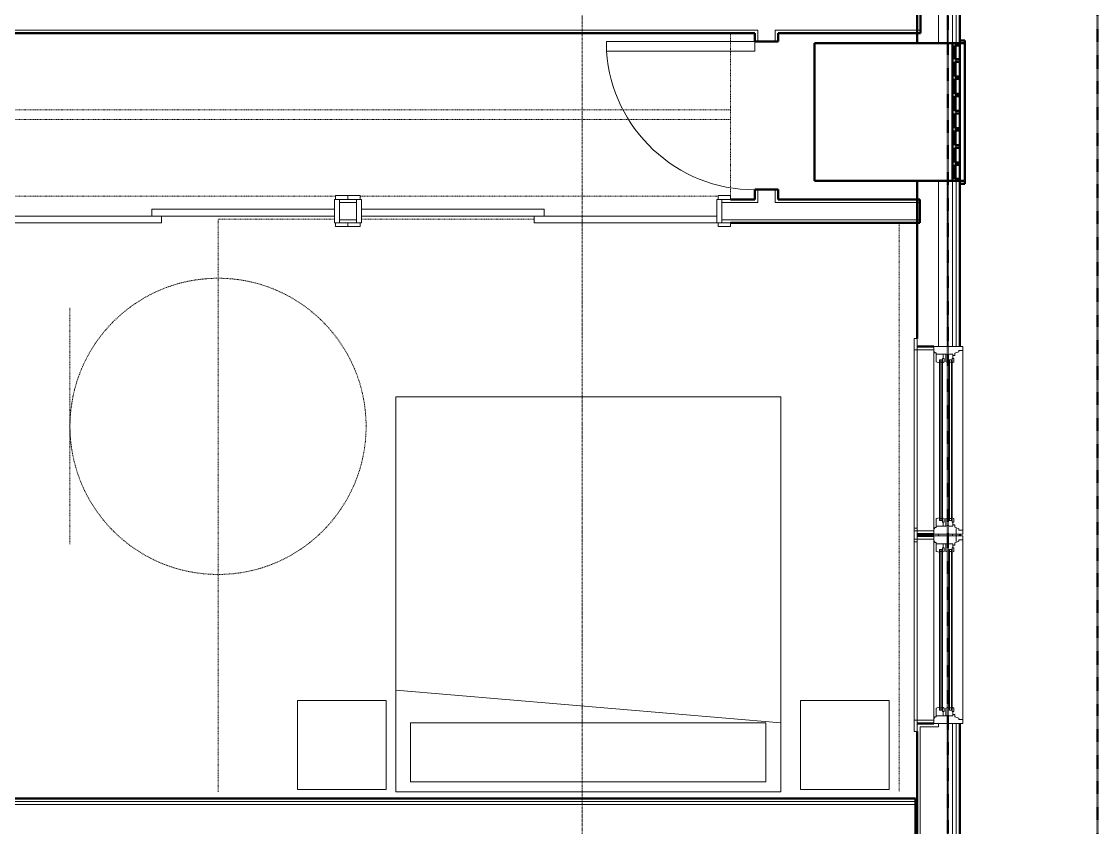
# Model space of a CAD drawing. Header units: inches. Extents: x -4266 to -1814, y 9706 to 12441.
# Drawn here: x -2286.9 to -2068.9, y 11681.3 to 11844.6 of the extents above; entities that cross this region are included whole.
import ezdxf

# ---------------------------------------------------------------- set-up
doc = ezdxf.new("R2010")
doc.units = ezdxf.units.IN
doc.header["$MEASUREMENT"] = 0
for name, pattern in [('Dash', [0.25, 0.125, -0.125]), ('Dash 1_16_', [0.125, 0.0625, -0.0625]), ('Grid Line 1_2_', [0.875, 0.5, -0.125, 0.125, -0.125])]:
    doc.linetypes.add(name, pattern=pattern)
for name, color, linetype, lineweight in [('A-DOOR-1', 7, 'Continuous', 9), ('A-DOOR-2', 50, 'Continuous', 20), ('A-DOOR-FRAM-1', 50, 'Continuous', 20), ('A-GENM-3', 250, 'Continuous', 50), ('A-GENM-HDLN-1', 7, 'Dash', 9), ('A-GLAZ-1', 7, 'Continuous', 9), ('A-GLAZ-2', 50, 'Continuous', 20), ('A-WALL', 113, 'Continuous', 13), ('A-WALL-3', 250, 'Continuous', 50), ('A-WALL-4', 10, 'Continuous', 13), ('C-PROP-LINE-2', 91, 'Dash 1_16_', 50), ('I-FURN-1', 7, 'Continuous', 9), ('I-FURN-HDLN-1', 7, 'Dash', 9), ('I-WALL-3', 2, 'Continuous', 50), ('Q-CASE-HDLN-1', 7, 'Dash', 9), ('S-GRID-1', 1, 'Grid Line 1_2_', 9)]:
    doc.layers.add(name, color=color, linetype=linetype, lineweight=lineweight)

msp = doc.modelspace()

# ---------------------------------------------------------------- linework, layer by layer
at = {"layer": 'A-DOOR-1'}
for p, q in [((-2223.27374, 11809.32986), (-2220.77374, 11809.32986)), ((-2223.27374, 11808.57986), (-2223.27374, 11809.32986)), ((-2218.27374, 11809.32986), (-2220.77374, 11809.32986)), ((-2220.77374, 11809.32986), (-2220.77374, 11808.57986)), ((-2220.77374, 11809.32986), (-2220.77374, 11808.57986)), ((-2218.27374, 11808.57986), (-2218.27374, 11809.32986)), ((-2143.27374, 11809.32986), (-2145.77374, 11809.32986)), ((-2145.77374, 11809.32986), (-2145.77374, 11808.57986)), ((-2143.27374, 11808.57986), (-2143.27374, 11809.32986)), ((-2220.77374, 11808.57986), (-2223.27374, 11808.57986)), ((-2220.77374, 11808.57986), (-2218.27374, 11808.57986)), ((-2145.77374, 11808.57986), (-2143.27374, 11808.57986)), ((-2223.27374, 11803.82986), (-2220.77374, 11803.82986)), ((-2223.27374, 11803.07986), (-2223.27374, 11803.82986)), ((-2220.77374, 11803.07986), (-2223.27374, 11803.07986)), ((-2218.27374, 11803.82986), (-2220.77374, 11803.82986)), ((-2220.77374, 11803.82986), (-2220.77374, 11803.07986)), ((-2220.77374, 11803.82986), (-2220.77374, 11803.07986)), ((-2220.77374, 11803.07986), (-2218.27374, 11803.07986)), ((-2218.27374, 11803.07986), (-2218.27374, 11803.82986)), ((-2143.27374, 11803.82986), (-2145.77374, 11803.82986)), ((-2145.77374, 11803.82986), (-2145.77374, 11803.07986)), ((-2145.77374, 11803.07986), (-2143.27374, 11803.07986)), ((-2143.27374, 11803.07986), (-2143.27374, 11803.82986))]:
    msp.add_line(p, q, dxfattribs=at)
msp.add_arc((-2138.37374, 11840.57986), 30.06659, 183.8140748, 270, dxfattribs=at)
at = {"layer": 'A-DOOR-2'}
for p, q in [((-2168.37374, 11840.57986), (-2168.37374, 11838.57986)), ((-2138.37374, 11840.57986), (-2168.37374, 11840.57986)), ((-2138.37374, 11840.57986), (-2138.37374, 11838.57986)), ((-2138.37374, 11838.57986), (-2168.37374, 11838.57986)), ((-2260.52374, 11806.57986), (-2223.52374, 11806.57986)), ((-2260.52374, 11805.20486), (-2260.52374, 11806.57986)), ((-2223.52374, 11806.57986), (-2223.52374, 11805.20486)), ((-2181.02374, 11806.57986), (-2218.02374, 11806.57986)), ((-2218.02374, 11806.57986), (-2218.02374, 11805.20486)), ((-2181.02374, 11805.20486), (-2181.02374, 11806.57986)), ((-2295.52374, 11805.20486), (-2258.52374, 11805.20486)), ((-2223.52374, 11805.20486), (-2260.52374, 11805.20486)), ((-2258.52374, 11805.20486), (-2258.52374, 11803.82986)), ((-2218.02374, 11805.20486), (-2181.02374, 11805.20486)), ((-2146.02374, 11805.20486), (-2183.02374, 11805.20486)), ((-2183.02374, 11805.20486), (-2183.02374, 11803.82986)), ((-2146.02374, 11803.82986), (-2146.02374, 11805.20486)), ((-2258.52374, 11803.82986), (-2295.52374, 11803.82986)), ((-2183.02374, 11803.82986), (-2146.02374, 11803.82986))]:
    msp.add_line(p, q, dxfattribs=at)
at = {"layer": 'A-DOOR-FRAM-1'}
for p, q in [((-2223.52374, 11808.57986), (-2222.52374, 11808.57986)), ((-2223.52374, 11803.82986), (-2223.52374, 11808.57986)), ((-2222.52374, 11808.57986), (-2222.52374, 11803.82986)), ((-2218.02374, 11808.57986), (-2219.02374, 11808.57986)), ((-2219.02374, 11808.57986), (-2219.02374, 11803.82986)), ((-2218.02374, 11803.82986), (-2218.02374, 11808.57986)), ((-2145.02374, 11808.57986), (-2146.02374, 11808.57986)), ((-2146.02374, 11808.57986), (-2146.02374, 11803.82986)), ((-2145.02374, 11803.82986), (-2145.02374, 11808.57986)), ((-2222.52374, 11803.82986), (-2223.52374, 11803.82986)), ((-2219.02374, 11803.82986), (-2218.02374, 11803.82986)), ((-2146.02374, 11803.82986), (-2145.02374, 11803.82986))]:
    msp.add_line(p, q, dxfattribs=at)
at = {"layer": 'A-GENM-3'}
for p, q in [((-2096.82374, 11840.1894), (-2126.26124, 11840.1894)), ((-2126.26124, 11840.1894), (-2126.26124, 11812.3144)), ((-2097.82374, 11836.95502), (-2097.82374, 11839.7519)), ((-2097.82374, 11839.7519), (-2096.82374, 11839.7519)), ((-2095.82374, 11840.7519), (-2096.82374, 11840.7519)), ((-2096.82374, 11840.7519), (-2096.82374, 11840.1894)), ((-2095.82374, 11840.1894), (-2096.82374, 11840.1894)), ((-2096.82374, 11840.1894), (-2096.82374, 11812.3144)), ((-2096.82374, 11840.1894), (-2095.82374, 11840.1894)), ((-2096.82374, 11839.7519), (-2096.82374, 11840.1894)), ((-2095.82374, 11840.1894), (-2095.82374, 11840.7519)), ((-2095.82374, 11812.3144), (-2095.82374, 11840.1894)), ((-2096.82374, 11836.95502), (-2097.82374, 11836.95502)), ((-2097.82374, 11833.47065), (-2097.82374, 11836.45502)), ((-2097.82374, 11836.45502), (-2096.82374, 11836.45502)), ((-2096.82374, 11836.45502), (-2096.82374, 11836.95502)), ((-2096.82374, 11833.47065), (-2097.82374, 11833.47065)), ((-2097.82374, 11829.98627), (-2097.82374, 11832.97065)), ((-2097.82374, 11832.97065), (-2096.82374, 11832.97065)), ((-2096.82374, 11832.97065), (-2096.82374, 11833.47065)), ((-2096.82374, 11829.98627), (-2097.82374, 11829.98627)), ((-2097.82374, 11826.5019), (-2097.82374, 11829.48627)), ((-2097.82374, 11829.48627), (-2096.82374, 11829.48627)), ((-2096.82374, 11829.48627), (-2096.82374, 11829.98627)), ((-2096.82374, 11826.5019), (-2097.82374, 11826.5019)), ((-2096.82374, 11826.0019), (-2096.82374, 11826.5019)), ((-2097.82374, 11823.01752), (-2097.82374, 11826.0019)), ((-2097.82374, 11826.0019), (-2096.82374, 11826.0019)), ((-2096.82374, 11823.01752), (-2097.82374, 11823.01752)), ((-2097.82374, 11819.53315), (-2097.82374, 11822.51752)), ((-2097.82374, 11822.51752), (-2096.82374, 11822.51752)), ((-2096.82374, 11822.51752), (-2096.82374, 11823.01752)), ((-2096.82374, 11819.53315), (-2097.82374, 11819.53315)), ((-2097.82374, 11816.04877), (-2097.82374, 11819.03315)), ((-2097.82374, 11819.03315), (-2096.82374, 11819.03315)), ((-2096.82374, 11819.03315), (-2096.82374, 11819.53315)), ((-2096.82374, 11816.04877), (-2097.82374, 11816.04877)), ((-2097.82374, 11812.7519), (-2097.82374, 11815.54877)), ((-2097.82374, 11815.54877), (-2096.82374, 11815.54877)), ((-2096.82374, 11815.54877), (-2096.82374, 11816.04877)), ((-2126.26124, 11812.3144), (-2096.82374, 11812.3144)), ((-2096.82374, 11812.7519), (-2097.82374, 11812.7519)), ((-2096.82374, 11812.3144), (-2096.82374, 11812.7519)), ((-2096.82374, 11812.3144), (-2095.82374, 11812.3144)), ((-2095.82374, 11812.3144), (-2096.82374, 11812.3144)), ((-2096.82374, 11812.3144), (-2096.82374, 11811.7519)), ((-2096.82374, 11811.7519), (-2095.82374, 11811.7519)), ((-2095.82374, 11811.7519), (-2095.82374, 11812.3144))]:
    msp.add_line(p, q, dxfattribs=at)
at = {"layer": 'A-GENM-HDLN-1'}
msp.add_line((-2277.10286, 11786.59985), (-2277.10286, 11738.59985), dxfattribs=at)
msp.add_circle((-2247.10286, 11762.59985), 30, dxfattribs=at)
at = {"layer": 'A-GLAZ-1'}
for p, q in [((-2105.44874, 11780.36361), (-2106.07374, 11780.36361)), ((-2106.07374, 11780.36361), (-2106.07374, 11739.21518)), ((-2105.44874, 11739.21518), (-2105.44874, 11780.36361)), ((-2102.07374, 11778.73861), (-2105.44874, 11778.73861)), ((-2105.44874, 11778.73861), (-2105.44874, 11740.84018)), ((-2102.07374, 11740.84018), (-2102.07374, 11778.73861)), ((-2105.44874, 11778.11361), (-2106.07374, 11778.11361)), ((-2102.07374, 11778.11361), (-2105.44874, 11778.11361)), ((-2100.82374, 11776.08236), (-2100.82374, 11775.48861)), ((-2100.44874, 11776.08236), (-2100.44874, 11775.48861)), ((-2098.88624, 11776.08236), (-2098.88624, 11775.48861)), ((-2098.51124, 11776.08236), (-2098.51124, 11775.48861)), ((-2100.94874, 11775.48861), (-2100.94874, 11744.09018)), ((-2100.44874, 11775.61361), (-2100.82374, 11775.61361)), ((-2100.82374, 11775.48861), (-2100.82374, 11744.09018)), ((-2100.44874, 11775.48861), (-2100.44874, 11744.09018)), ((-2100.32374, 11775.48861), (-2100.32374, 11744.09018)), ((-2099.01124, 11775.48861), (-2099.01124, 11744.09018)), ((-2098.51124, 11775.61361), (-2098.88624, 11775.61361)), ((-2098.88624, 11775.48861), (-2098.88624, 11744.09018)), ((-2098.51124, 11775.48861), (-2098.51124, 11744.09018)), ((-2098.38624, 11775.48861), (-2098.38624, 11744.09018)), ((-2100.82374, 11743.49643), (-2100.82374, 11744.09018)), ((-2100.44874, 11743.96518), (-2100.82374, 11743.96518)), ((-2100.44874, 11743.49643), (-2100.44874, 11744.09018)), ((-2098.88624, 11743.49643), (-2098.88624, 11744.09018)), ((-2098.51124, 11743.96518), (-2098.88624, 11743.96518)), ((-2098.51124, 11743.49643), (-2098.51124, 11744.09018)), ((-2105.44874, 11741.96361), (-2106.07374, 11741.96361)), ((-2106.07374, 11741.96361), (-2106.07374, 11700.81518)), ((-2105.44874, 11741.46518), (-2106.07374, 11741.46518)), ((-2105.44874, 11700.81518), (-2105.44874, 11741.96361)), ((-2102.07374, 11741.46518), (-2105.44874, 11741.46518)), ((-2105.44874, 11739.71361), (-2106.07374, 11739.71361)), ((-2106.07374, 11739.21518), (-2105.44874, 11739.21518)), ((-2105.44874, 11740.84018), (-2102.07374, 11740.84018)), ((-2102.07374, 11740.33861), (-2105.44874, 11740.33861)), ((-2105.44874, 11740.33861), (-2105.44874, 11702.44018)), ((-2102.07374, 11739.71361), (-2105.44874, 11739.71361)), ((-2102.07374, 11702.44018), (-2102.07374, 11740.33861)), ((-2100.94874, 11737.08861), (-2100.94874, 11705.69018)), ((-2100.82374, 11737.68236), (-2100.82374, 11737.08861)), ((-2100.44874, 11737.21361), (-2100.82374, 11737.21361)), ((-2100.82374, 11737.08861), (-2100.82374, 11705.69018)), ((-2100.44874, 11737.68236), (-2100.44874, 11737.08861)), ((-2100.44874, 11737.08861), (-2100.44874, 11705.69018)), ((-2100.32374, 11737.08861), (-2100.32374, 11705.69018)), ((-2099.01124, 11737.08861), (-2099.01124, 11705.69018)), ((-2098.88624, 11737.68236), (-2098.88624, 11737.08861)), ((-2098.51124, 11737.21361), (-2098.88624, 11737.21361)), ((-2098.88624, 11737.08861), (-2098.88624, 11705.69018)), ((-2098.51124, 11737.68236), (-2098.51124, 11737.08861)), ((-2098.51124, 11737.08861), (-2098.51124, 11705.69018)), ((-2098.38624, 11737.08861), (-2098.38624, 11705.69018)), ((-2100.82374, 11705.09643), (-2100.82374, 11705.69018)), ((-2100.44874, 11705.56518), (-2100.82374, 11705.56518)), ((-2100.44874, 11705.09643), (-2100.44874, 11705.69018)), ((-2098.88624, 11705.09643), (-2098.88624, 11705.69018)), ((-2098.51124, 11705.56518), (-2098.88624, 11705.56518)), ((-2098.51124, 11705.09643), (-2098.51124, 11705.69018)), ((-2105.44874, 11703.06518), (-2106.07374, 11703.06518)), ((-2102.07374, 11703.06518), (-2105.44874, 11703.06518)), ((-2105.44874, 11702.44018), (-2102.07374, 11702.44018)), ((-2106.07374, 11700.81518), (-2105.44874, 11700.81518))]:
    msp.add_line(p, q, dxfattribs=at)
at = {"layer": 'A-GLAZ-2'}
for p, q in [((-2096.19874, 11778.80111), (-2102.07374, 11778.80111)), ((-2102.07374, 11778.80111), (-2102.07374, 11740.77768)), ((-2097.57374, 11778.80111), (-2097.57374, 11780.30111)), ((-2096.19874, 11740.77768), (-2096.19874, 11778.80111)), ((-2101.79358, 11777.45736), (-2102.07374, 11777.79125)), ((-2101.79358, 11777.45736), (-2101.57374, 11777.45736)), ((-2101.57374, 11777.45736), (-2101.57374, 11775.64486)), ((-2098.26124, 11777.20736), (-2101.57374, 11777.20736)), ((-2100.32374, 11776.08236), (-2100.94874, 11776.08236)), ((-2100.94874, 11775.48861), (-2100.94874, 11776.08236)), ((-2100.32374, 11776.36361), (-2099.97999, 11776.36361)), ((-2100.32374, 11775.49174), (-2100.32374, 11776.36361)), ((-2100.19874, 11777.20736), (-2100.19874, 11776.36361)), ((-2099.97999, 11775.64486), (-2099.97999, 11776.36361)), ((-2099.63624, 11777.20736), (-2099.63624, 11775.64486)), ((-2098.38624, 11776.08236), (-2099.01124, 11776.08236)), ((-2099.01124, 11775.48861), (-2099.01124, 11776.08236)), ((-2098.38624, 11776.36361), (-2098.04249, 11776.36361)), ((-2098.38624, 11775.49174), (-2098.38624, 11776.36361)), ((-2098.26124, 11777.20736), (-2098.26124, 11776.36361)), ((-2097.82374, 11776.92611), (-2098.26124, 11776.92611)), ((-2098.04249, 11775.64486), (-2098.04249, 11776.36361)), ((-2097.01124, 11777.71393), (-2097.82374, 11777.39486)), ((-2097.82374, 11777.39486), (-2097.82374, 11776.92611)), ((-2097.01124, 11777.98861), (-2097.01124, 11777.71393)), ((-2096.19874, 11777.98861), (-2097.01124, 11777.98861)), ((-2101.57374, 11775.64486), (-2100.94874, 11775.48861)), ((-2099.97999, 11775.64486), (-2100.32374, 11775.49174)), ((-2099.63624, 11775.64486), (-2099.01124, 11775.48861)), ((-2098.04249, 11775.64486), (-2098.38624, 11775.49174)), ((-2101.57374, 11743.93393), (-2100.94874, 11744.09018)), ((-2101.57374, 11742.12143), (-2101.57374, 11743.93393)), ((-2100.94874, 11744.09018), (-2100.94874, 11743.49643)), ((-2100.32374, 11743.49643), (-2100.94874, 11743.49643)), ((-2099.97999, 11743.93393), (-2100.32374, 11744.08705)), ((-2100.32374, 11744.08705), (-2100.32374, 11743.21518)), ((-2099.97999, 11743.93393), (-2099.97999, 11743.21518)), ((-2099.63624, 11743.93393), (-2099.01124, 11744.09018)), ((-2099.63624, 11742.37143), (-2099.63624, 11743.93393)), ((-2099.01124, 11744.09018), (-2099.01124, 11743.49643)), ((-2098.38624, 11743.49643), (-2099.01124, 11743.49643)), ((-2098.04249, 11743.93393), (-2098.38624, 11744.08705)), ((-2098.38624, 11744.08705), (-2098.38624, 11743.21518)), ((-2098.04249, 11743.93393), (-2098.04249, 11743.21518)), ((-2101.79358, 11742.12143), (-2102.07374, 11741.78755)), ((-2101.79358, 11742.12143), (-2101.57374, 11742.12143)), ((-2098.26124, 11742.37143), (-2101.57374, 11742.37143)), ((-2100.32374, 11743.21518), (-2099.97999, 11743.21518)), ((-2100.19874, 11742.37143), (-2100.19874, 11743.21518)), ((-2098.38624, 11743.21518), (-2098.04249, 11743.21518)), ((-2098.26124, 11742.37143), (-2098.26124, 11743.21518)), ((-2097.82374, 11742.65268), (-2098.26124, 11742.65268)), ((-2097.82374, 11742.18393), (-2097.82374, 11742.65268)), ((-2097.01124, 11741.86486), (-2097.82374, 11742.18393)), ((-2097.57374, 11740.40111), (-2097.57374, 11741.90111)), ((-2097.01124, 11741.59018), (-2097.01124, 11741.86486)), ((-2096.19874, 11741.59018), (-2097.01124, 11741.59018)), ((-2102.07374, 11740.77768), (-2096.19874, 11740.77768)), ((-2096.19874, 11740.40111), (-2102.07374, 11740.40111)), ((-2102.07374, 11740.40111), (-2102.07374, 11702.37768)), ((-2101.79358, 11739.05736), (-2102.07374, 11739.39125)), ((-2101.79358, 11739.05736), (-2101.57374, 11739.05736)), ((-2101.57374, 11739.05736), (-2101.57374, 11737.24486)), ((-2097.01124, 11739.31393), (-2097.82374, 11738.99486)), ((-2097.82374, 11738.99486), (-2097.82374, 11738.52611)), ((-2097.57374, 11740.77768), (-2097.57374, 11739.27768)), ((-2097.01124, 11739.58861), (-2097.01124, 11739.31393)), ((-2096.19874, 11739.58861), (-2097.01124, 11739.58861)), ((-2096.19874, 11702.37768), (-2096.19874, 11740.40111)), ((-2098.26124, 11738.80736), (-2101.57374, 11738.80736)), ((-2101.57374, 11737.24486), (-2100.94874, 11737.08861)), ((-2100.32374, 11737.68236), (-2100.94874, 11737.68236)), ((-2100.94874, 11737.08861), (-2100.94874, 11737.68236)), ((-2100.32374, 11737.96361), (-2099.97999, 11737.96361)), ((-2100.32374, 11737.09174), (-2100.32374, 11737.96361)), ((-2099.97999, 11737.24486), (-2100.32374, 11737.09174)), ((-2100.19874, 11738.80736), (-2100.19874, 11737.96361)), ((-2099.97999, 11737.24486), (-2099.97999, 11737.96361)), ((-2099.63624, 11738.80736), (-2099.63624, 11737.24486)), ((-2099.63624, 11737.24486), (-2099.01124, 11737.08861)), ((-2098.38624, 11737.68236), (-2099.01124, 11737.68236)), ((-2099.01124, 11737.08861), (-2099.01124, 11737.68236)), ((-2098.38624, 11737.96361), (-2098.04249, 11737.96361)), ((-2098.38624, 11737.09174), (-2098.38624, 11737.96361)), ((-2098.04249, 11737.24486), (-2098.38624, 11737.09174)), ((-2098.26124, 11738.80736), (-2098.26124, 11737.96361)), ((-2097.82374, 11738.52611), (-2098.26124, 11738.52611)), ((-2098.04249, 11737.24486), (-2098.04249, 11737.96361)), ((-2101.57374, 11705.53393), (-2100.94874, 11705.69018)), ((-2101.57374, 11703.72143), (-2101.57374, 11705.53393)), ((-2100.94874, 11705.69018), (-2100.94874, 11705.09643)), ((-2100.32374, 11705.09643), (-2100.94874, 11705.09643)), ((-2099.97999, 11705.53393), (-2100.32374, 11705.68705)), ((-2100.32374, 11705.68705), (-2100.32374, 11704.81518)), ((-2100.32374, 11704.81518), (-2099.97999, 11704.81518)), ((-2100.19874, 11703.97143), (-2100.19874, 11704.81518)), ((-2099.97999, 11705.53393), (-2099.97999, 11704.81518)), ((-2099.63624, 11705.53393), (-2099.01124, 11705.69018)), ((-2099.63624, 11703.97143), (-2099.63624, 11705.53393)), ((-2099.01124, 11705.69018), (-2099.01124, 11705.09643)), ((-2098.38624, 11705.09643), (-2099.01124, 11705.09643)), ((-2098.04249, 11705.53393), (-2098.38624, 11705.68705)), ((-2098.38624, 11705.68705), (-2098.38624, 11704.81518)), ((-2098.38624, 11704.81518), (-2098.04249, 11704.81518)), ((-2098.26124, 11703.97143), (-2098.26124, 11704.81518)), ((-2097.82374, 11704.25268), (-2098.26124, 11704.25268)), ((-2098.04249, 11705.53393), (-2098.04249, 11704.81518)), ((-2097.82374, 11703.78393), (-2097.82374, 11704.25268)), ((-2101.79358, 11703.72143), (-2102.07374, 11703.38755)), ((-2102.07374, 11702.37768), (-2096.19874, 11702.37768)), ((-2101.79358, 11703.72143), (-2101.57374, 11703.72143)), ((-2098.26124, 11703.97143), (-2101.57374, 11703.97143)), ((-2097.01124, 11703.46486), (-2097.82374, 11703.78393)), ((-2097.57374, 11702.37768), (-2097.57374, 11700.87768)), ((-2097.01124, 11703.19018), (-2097.01124, 11703.46486)), ((-2096.19874, 11703.19018), (-2097.01124, 11703.19018))]:
    msp.add_line(p, q, dxfattribs=at)
at = {"layer": 'A-WALL'}
for p, q in [((-2105.82374, 11686.6144), (-2438.68746, 11686.6144)), ((-2105.82374, 11685.9894), (-2438.06246, 11685.9894))]:
    msp.add_line(p, q, dxfattribs=at)
at = {"layer": 'A-WALL-3'}
for p, q in [((-2096.82374, 11778.80111), (-2096.82374, 11894.37768)), ((-2105.44874, 11846.97986), (-2105.44874, 11840.1894)), ((-2104.77936, 11842.22986), (-2104.77936, 11846.97986)), ((-2302.28257, 11842.22986), (-2138.37374, 11842.22986)), ((-2138.37374, 11842.22986), (-2138.37374, 11840.57986)), ((-2133.62374, 11842.22986), (-2104.77936, 11842.22986)), ((-2133.62374, 11840.57986), (-2133.62374, 11842.22986)), ((-2138.37374, 11840.57986), (-2133.62374, 11840.57986)), ((-2105.44874, 11840.1894), (-2098.32374, 11840.1894)), ((-2098.32374, 11840.1894), (-2098.32374, 11812.3144)), ((-2098.32374, 11812.3144), (-2105.44874, 11812.3144)), ((-2105.44874, 11812.3144), (-2105.44874, 11780.36361)), ((-2133.62374, 11810.57986), (-2138.37374, 11810.57986)), ((-2138.37374, 11810.57986), (-2138.37374, 11808.57986)), ((-2133.62374, 11808.57986), (-2133.62374, 11810.57986)), ((-2138.37374, 11808.57986), (-2143.27374, 11808.57986)), ((-2104.9003, 11808.57986), (-2133.62374, 11808.57986)), ((-2104.9003, 11803.82986), (-2104.9003, 11808.57986)), ((-2143.27374, 11803.82986), (-2104.9003, 11803.82986)), ((-2105.44874, 11778.80111), (-2102.07374, 11778.80111)), ((-2102.07374, 11740.77768), (-2105.44874, 11740.77768)), ((-2105.44874, 11740.40111), (-2102.07374, 11740.40111)), ((-2096.82374, 11740.40111), (-2096.82374, 11740.77768)), ((-2102.07374, 11702.37768), (-2105.44874, 11702.37768)), ((-2096.82374, 11663.60111), (-2096.82374, 11702.37768)), ((-2105.44874, 11700.81518), (-2105.44874, 11665.16361))]:
    msp.add_line(p, q, dxfattribs=at)
at = {"layer": 'A-WALL-4'}
for p, q in [((-2101.13624, 11840.1894), (-2101.13624, 11894.37768)), ((-2099.32374, 11840.1894), (-2099.32374, 11894.37768)), ((-2098.32374, 11840.1894), (-2098.32374, 11894.37768)), ((-2097.57374, 11778.80111), (-2097.57374, 11894.37768)), ((-2302.54145, 11842.85486), (-2137.74874, 11842.85486)), ((-2137.74874, 11842.22986), (-2137.74874, 11842.85486)), ((-2137.74874, 11842.22986), (-2137.74874, 11840.57986)), ((-2134.24874, 11842.85486), (-2104.77936, 11842.85486)), ((-2134.24874, 11842.22986), (-2134.24874, 11842.85486)), ((-2134.24874, 11842.22986), (-2134.24874, 11840.57986)), ((-2101.13624, 11778.80111), (-2101.13624, 11812.3144)), ((-2099.32374, 11778.80111), (-2099.32374, 11812.3144)), ((-2098.32374, 11778.80111), (-2098.32374, 11812.3144)), ((-2137.74874, 11810.57986), (-2137.74874, 11808.57986)), ((-2134.24874, 11810.57986), (-2134.24874, 11808.57986)), ((-2222.52374, 11807.95486), (-2219.02374, 11807.95486)), ((-2145.02374, 11807.95486), (-2137.74874, 11807.95486)), ((-2137.74874, 11807.95486), (-2137.74874, 11808.57986)), ((-2134.24874, 11807.95486), (-2134.24874, 11808.57986)), ((-2134.24874, 11807.95486), (-2104.9003, 11807.95486)), ((-2222.52374, 11804.45486), (-2219.02374, 11804.45486)), ((-2145.02374, 11804.45486), (-2104.9003, 11804.45486)), ((-2101.13624, 11740.40111), (-2101.13624, 11740.77768)), ((-2099.32374, 11740.40111), (-2099.32374, 11740.77768)), ((-2098.32374, 11740.40111), (-2098.32374, 11740.77768)), ((-2097.57374, 11740.40111), (-2097.57374, 11740.77768)), ((-2101.13624, 11701.75268), (-2101.13624, 11702.37768)), ((-2099.32374, 11663.60111), (-2099.32374, 11702.37768)), ((-2098.32374, 11663.60111), (-2098.32374, 11702.37768)), ((-2097.57374, 11663.60111), (-2097.57374, 11702.37768)), ((-2104.82374, 11701.75268), (-2104.82374, 11664.22611)), ((-2101.13624, 11701.75268), (-2104.82374, 11701.75268))]:
    msp.add_line(p, q, dxfattribs=at)
at = {"layer": 'C-PROP-LINE-2'}
for p, q in [((-2068.92374, 11247.3894), (-2068.92374, 12118.5894)), ((-2099.26202, 11277.2894), (-2099.26202, 12088.5894))]:
    msp.add_line(p, q, dxfattribs=at)
at = {"layer": 'I-FURN-1'}
for p, q in [((-2211.10286, 11768.5582), (-2133.10286, 11768.5582)), ((-2211.10286, 11688.5582), (-2211.10286, 11768.5582)), ((-2133.10286, 11768.5582), (-2133.10286, 11688.5582)), ((-2133.10286, 11702.5582), (-2211.10286, 11709.13782)), ((-2231.0347, 11707.0582), (-2213.0347, 11707.0582)), ((-2231.0347, 11689.0582), (-2231.0347, 11707.0582)), ((-2213.0347, 11707.0582), (-2213.0347, 11689.0582)), ((-2129.10286, 11707.0582), (-2111.10286, 11707.0582)), ((-2129.10286, 11689.0582), (-2129.10286, 11707.0582)), ((-2111.10286, 11707.0582), (-2111.10286, 11689.0582)), ((-2208.10286, 11702.5582), (-2136.10286, 11702.5582)), ((-2208.10286, 11690.5582), (-2208.10286, 11702.5582)), ((-2136.10286, 11690.5582), (-2136.10286, 11702.5582)), ((-2213.0347, 11689.0582), (-2231.0347, 11689.0582)), ((-2208.10286, 11690.5582), (-2136.10286, 11690.5582)), ((-2111.10286, 11689.0582), (-2129.10286, 11689.0582)), ((-2133.10286, 11688.5582), (-2211.10286, 11688.5582))]:
    msp.add_line(p, q, dxfattribs=at)
at = {"layer": 'I-FURN-HDLN-1'}
for p, q in [((-2247.10286, 11804.5582), (-2223.52374, 11804.5582)), ((-2247.10286, 11688.5582), (-2247.10286, 11804.5582)), ((-2218.02374, 11804.5582), (-2183.02374, 11804.5582)), ((-2109.10286, 11803.82986), (-2109.10286, 11688.5582))]:
    msp.add_line(p, q, dxfattribs=at)
at = {"layer": 'I-WALL-3'}
for p, q in [((-2105.82374, 11687.2394), (-2438.42858, 11687.2394)), ((-2105.82374, 11678.7394), (-2105.82374, 11687.2394))]:
    msp.add_line(p, q, dxfattribs=at)
at = {"layer": 'Q-CASE-HDLN-1'}
for p, q in [((-2301.9138, 11842.22986), (-2143.27374, 11842.22986)), ((-2143.27374, 11842.22986), (-2143.27374, 11809.32986)), ((-2143.27374, 11826.72986), (-2301.9138, 11826.72986)), ((-2143.27374, 11824.72986), (-2301.9138, 11824.72986)), ((-2223.27374, 11809.22986), (-2295.77374, 11809.22986)), ((-2145.77374, 11809.22986), (-2218.27374, 11809.22986))]:
    msp.add_line(p, q, dxfattribs=at)
at = {"layer": 'S-GRID-1'}
msp.add_line((-2173.32374, 9836.17969), (-2173.32374, 12376.79045), dxfattribs=at)

doc.saveas('drawing.dxf')
